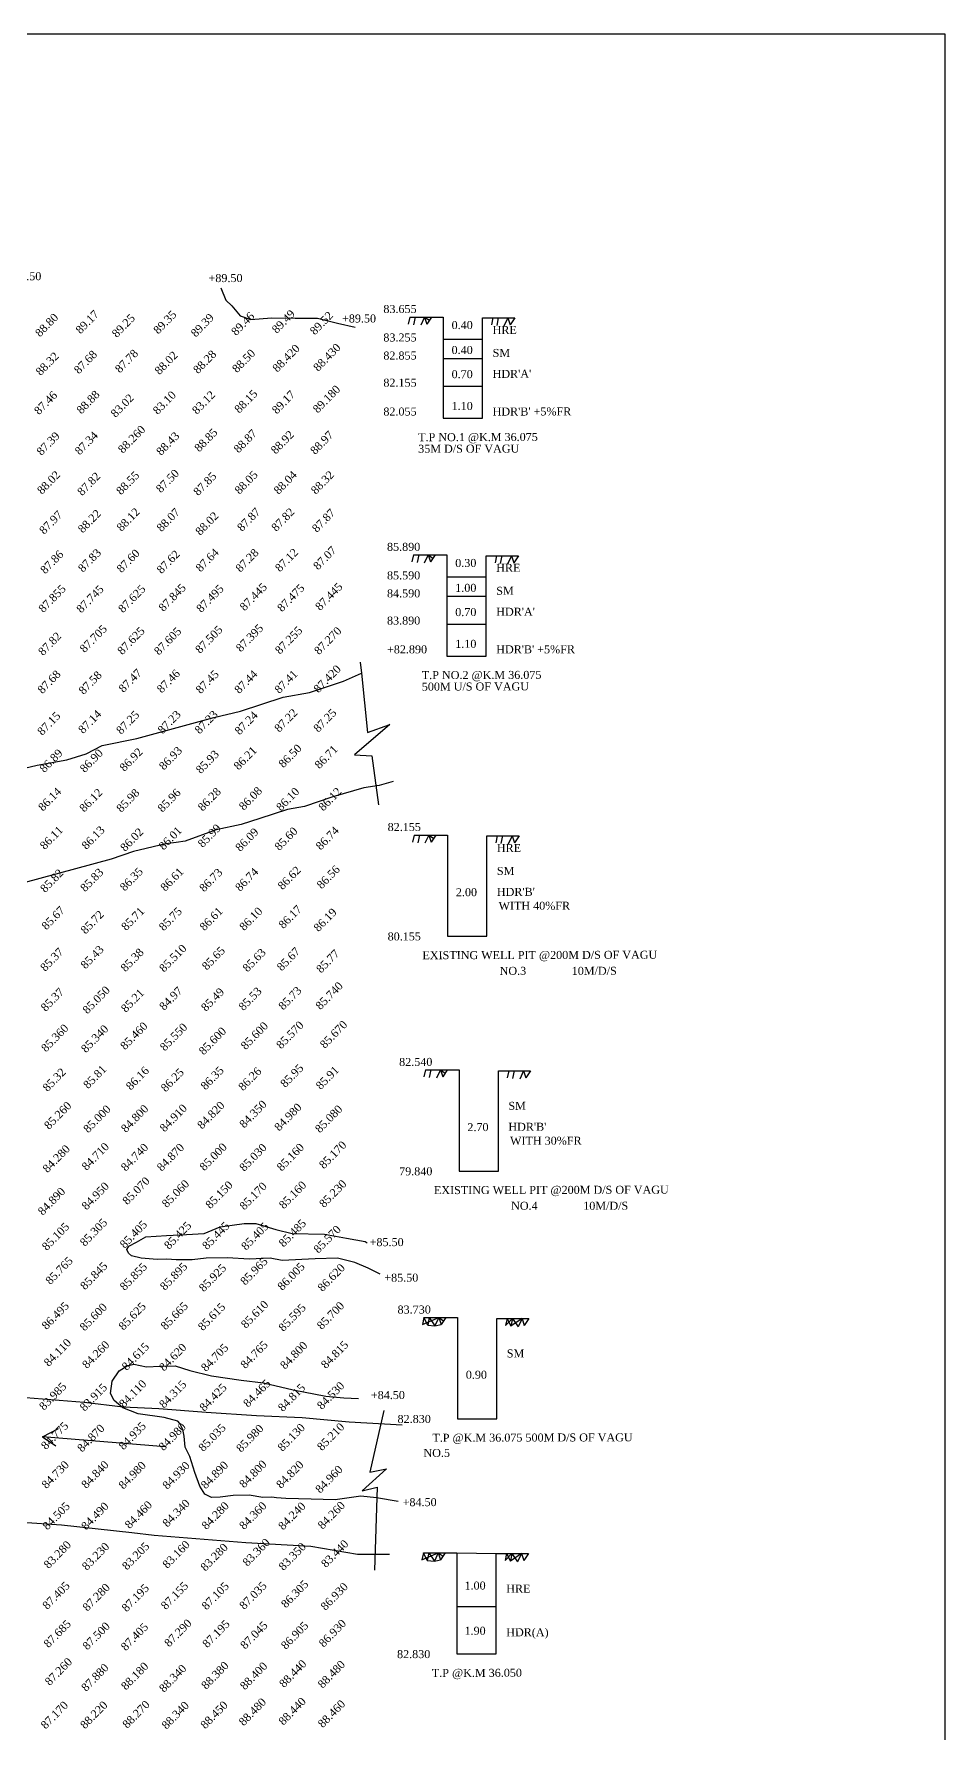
# Model space of a CAD drawing. Header units: millimetres. Extents: x 52 to 818, y -39 to 736.
# Drawn here: x 590.1 to 817.7, y 311.5 to 736.2 of the extents above; entities that cross this region are included whole.
import ezdxf

# ---------------------------------------------------------------- set-up
doc = ezdxf.new("R2010")
doc.units = ezdxf.units.MM
doc.header["$MEASUREMENT"] = 0
for name, color, linetype in [('CONTOUR', 31, 'Continuous'), ('CONTOUR TEXT', 31, 'Continuous'), ('DWG', 1, 'Continuous'), ('LEVELS', 5, 'Continuous'), ('NALA', 4, 'Continuous'), ('TEXT', 7, 'Continuous')]:
    doc.layers.add(name, color=color, linetype=linetype)
doc.layers.add('TITLE', color=7, linetype='Continuous', lineweight=30)
doc.styles.get("Standard").update_dxf_attribs({"font": 'TIMES.TTF'})

msp = doc.modelspace()

# ---------------------------------------------------------------- linework, layer by layer
at = {"layer": 'CONTOUR'}
for points in [[(636.7, 672.73), (638.01, 669.71), (639.52, 668.27), (641.59, 665.72), (644.27, 664.83), (649.36, 665.24), (655.28, 665.17), (660.86, 665.17), (665.88, 663.94), (670.29, 662.9)], [(676.56, 426.18), (673.51, 427.68), (670.21, 429.17), (665.9, 430.25), (660.33, 430.07), (652.06, 429.65), (649.07, 430.25), (643.79, 429.95), (638.4, 430.31), (633.07, 430.25), (629.6, 429.77), (625.58, 429.77), (623.25, 429.95), (620.79, 429.89), (616.84, 430.19), (614.44, 430.79), (613.66, 431.44), (613.25, 432.4), (613.78, 433.18), (615.7, 434.2), (617.98, 435.51), (623.13, 435.87), (628.16, 436.17), (632.59, 436.35), (636.61, 438.03), (642.6, 438.92), (645.47, 438.92), (650.44, 437.37), (654.52, 436.35), (662.6, 436.23), (668.11, 435.21), (672.79, 434.38), (673.27, 434.08)], [(681.01, 369.37), (675.63, 370.32), (671.76, 370.73), (665.29, 369.84), (659.31, 369.98), (652.98, 370.18), (650.67, 370.32), (649.51, 370.52), (647.27, 370.39), (643.8, 371), (639.86, 370.93), (636.59, 370.52), (634.42, 370.39), (632.72, 371.2), (631.49, 373.24), (630.27, 376.63), (628.97, 380.64), (627.82, 382.95), (627.61, 385.74), (627.21, 387.37), (626.53, 388.93), (625.98, 389.47), (622.58, 390.42), (616.08, 391.35), (612.27, 392.78), (610.1, 394.68), (609.14, 396.38), (609.55, 399.44), (611.32, 402.02), (613.36, 403.31), (614.99, 403.72), (618.19, 403.04), (621.59, 403.24), (625.33, 403.31), (629, 402.15), (634.44, 400.8), (641.79, 399.71), (647.44, 399.03), (654.85, 397.33), (662.98, 395.75), (667.47, 395.34), (671.14, 395.14)]]:
    msp.add_lwpolyline(points, dxfattribs=at)
at = {"layer": 'DWG'}
for points in [[(683.94, 665.46), (683.56, 663.71)], [(683.94, 665.46), (692.31, 665.46), (692.31, 640.15), (702.13, 640.15), (702.13, 665.23), (710.17, 665.23)], [(685.28, 665.46), (684.87, 663.55)], [(687.65, 665.46), (686.67, 663.39)], [(687.65, 665.46), (688.23, 663.71)], [(687.65, 665.46), (688.84, 664.64)], [(689.38, 665.46), (688.23, 663.71)], [(704.74, 665.23), (704.35, 663.49)], [(706.07, 665.23), (705.66, 663.33)], [(708.45, 665.23), (707.46, 663.16)], [(708.45, 665.23), (709.02, 663.49)], [(710.17, 665.23), (709.02, 663.49)], [(692.31, 659.95), (702.13, 659.95)], [(692.31, 655.12), (702.13, 655.12)], [(692.31, 648.16), (702.13, 648.16)], [(684.86, 606), (684.47, 604.26)], [(684.86, 606), (693.23, 606), (693.23, 580.7), (703.05, 580.7), (703.05, 605.78), (711.08, 605.78)], [(686.19, 606), (685.78, 604.1)], [(688.57, 606), (687.58, 603.93)], [(688.57, 606), (689.14, 604.26)], [(688.57, 606), (689.75, 605.19)], [(690.29, 606), (689.14, 604.26)], [(705.65, 605.78), (705.26, 604.04)], [(706.98, 605.78), (706.57, 603.87)], [(709.36, 605.78), (708.38, 603.71)], [(709.36, 605.78), (709.93, 604.04)], [(711.08, 605.78), (709.93, 604.04)], [(693.23, 600.49), (703.05, 600.49)], [(693.23, 595.66), (703.05, 595.66)], [(693.23, 588.7), (703.05, 588.7)], [(685.02, 535.98), (684.63, 534.23)], [(685.02, 535.98), (693.39, 535.98), (693.39, 510.67), (703.21, 510.67), (703.21, 535.75), (711.24, 535.75)], [(686.35, 535.98), (685.94, 534.07)], [(688.73, 535.98), (687.75, 533.91)], [(688.73, 535.98), (689.3, 534.23)], [(688.73, 535.98), (689.91, 535.16)], [(690.45, 535.98), (689.3, 534.23)], [(705.81, 535.75), (705.42, 534.01)], [(707.14, 535.75), (706.73, 533.85)], [(709.52, 535.75), (708.54, 533.68)], [(709.52, 535.75), (710.09, 534.01)], [(711.24, 535.75), (710.09, 534.01)], [(687.89, 477.26), (687.5, 475.52)], [(687.89, 477.26), (696.26, 477.26), (696.26, 451.95), (706.08, 451.95), (706.08, 477.03), (714.11, 477.03)], [(689.22, 477.26), (688.81, 475.35)], [(691.6, 477.26), (690.61, 475.19)], [(691.6, 477.26), (692.17, 475.52)], [(691.6, 477.26), (692.78, 476.44)], [(693.32, 477.26), (692.17, 475.52)], [(708.68, 477.03), (708.29, 475.29)], [(710.01, 477.03), (709.6, 475.13)], [(712.39, 477.03), (711.41, 474.97)], [(712.39, 477.03), (712.96, 475.29)], [(714.11, 477.03), (712.96, 475.29)], [(687.49, 415.36), (687.11, 413.62)], [(687.11, 413.62), (691.2, 415.36)], [(687.49, 415.36), (695.86, 415.36), (695.86, 390.06), (705.68, 390.06), (705.68, 415.14), (713.72, 415.14)], [(688.42, 413.46), (687.49, 415.36)], [(688.83, 415.36), (688.42, 413.46)], [(688.42, 413.46), (690.22, 413.29)], [(688.83, 415.36), (690.22, 413.29)], [(691.2, 415.36), (690.22, 413.29)], [(690.22, 413.29), (691.78, 413.62)], [(691.2, 415.36), (691.78, 413.62)], [(691.2, 415.36), (692.39, 414.55)], [(692.93, 415.36), (691.78, 413.62)], [(708.28, 415.14), (707.9, 413.4)], [(707.9, 413.4), (709.62, 415.14)], [(708.28, 415.14), (709.21, 413.24)], [(709.62, 415.14), (709.21, 413.24)], [(712, 415.14), (709.21, 413.24)], [(709.62, 415.14), (711.01, 413.07)], [(712, 415.14), (711.01, 413.07)], [(712, 415.14), (712.57, 413.4)], [(713.72, 415.14), (712.57, 413.4)], [(687.36, 356.58), (686.97, 354.84)], [(686.97, 354.84), (691.07, 356.58)], [(687.36, 356.58), (695.73, 356.58), (695.73, 331.28), (705.55, 331.28), (705.55, 356.36), (713.59, 356.36)], [(688.28, 354.67), (687.36, 356.58)], [(688.69, 356.58), (688.28, 354.67)], [(688.28, 354.67), (690.09, 354.51)], [(688.69, 356.58), (690.09, 354.51)], [(691.07, 356.58), (690.09, 354.51)], [(690.09, 354.51), (691.65, 354.84)], [(691.07, 356.58), (691.65, 354.84)], [(691.07, 356.58), (692.26, 355.76)], [(692.79, 356.58), (691.65, 354.84)], [(695.73, 356.58), (705.55, 356.36)], [(708.15, 356.36), (707.77, 354.62)], [(707.77, 354.62), (709.49, 356.36)], [(708.15, 356.36), (709.08, 354.45)], [(709.49, 356.36), (709.08, 354.45)], [(711.86, 356.36), (709.08, 354.45)], [(709.49, 356.36), (710.88, 354.29)], [(711.86, 356.36), (710.88, 354.29)], [(711.86, 356.36), (712.44, 354.62)], [(713.59, 356.36), (712.44, 354.62)], [(695.73, 343.12), (705.55, 343.12)]]:
    msp.add_lwpolyline(points, dxfattribs=at)
at = {"layer": 'NALA'}
for points in [[(671.52, 579.19), (671.92, 576.41), (673.37, 561.61), (678.93, 563.61), (670.13, 556.06), (674.45, 555.75), (676.15, 543.57)], [(576.31, 550.01), (590.83, 553.47), (598.29, 554.8), (603.09, 556.26), (607.08, 558.39), (615.74, 560.12), (635.01, 565.37), (641.67, 566.96), (652.33, 570.42), (658.86, 571.62), (667.39, 574.42), (671.92, 576.41)], [(679.78, 549.39), (676.31, 548.33), (672.45, 547.8), (664.72, 545.54), (657.66, 543.14), (653.4, 542.34), (646.47, 540.08), (641.8, 538.61), (635.54, 537.28), (627.81, 534.49), (625.55, 534.09), (623.02, 533.82), (614.89, 531.83), (609.3, 529.96), (582.61, 522.69)], [(585.95, 395.59), (602.6, 394.25), (612.33, 393.06), (621.26, 392.66), (633.11, 391.73), (645.64, 390.93), (657.1, 390.4), (668.82, 389.33), (682.01, 388.53)], [(677.46, 392.15), (673.93, 376.73), (678.17, 377.56), (672.05, 372.03), (675.81, 372.97), (675.11, 352.26)], [(622.81, 383.09), (592.18, 385.56), (596.19, 387.68)], [(592.18, 385.56), (595.48, 383.32)], [(678.85, 356.13), (670.85, 356.13), (659.26, 358.13), (643.01, 359.06), (620.09, 360.92), (614.49, 361.59), (596.91, 363.45), (587.05, 364.12)]]:
    msp.add_lwpolyline(points, dxfattribs=at)
at = {"layer": 'TITLE'}
msp.add_lwpolyline([(51.61, 736.21), (817.68, 736.21), (817.68, -39.31), (51.61, -39.31)], close=True, dxfattribs=at)

# ---------------------------------------------------------------- texts
at = {"layer": 'CONTOUR TEXT'}
for s, p in [('+88.50', (583.39, 674.65)), ('+89.50', (633.66, 674.19)), ('+89.50', (667.02, 664.09)), ('+85.50', (673.92, 433.22)), ('+85.50', (677.58, 424.34)), ('+84.50', (674.23, 394.99)), ('+84.50', (682.16, 368.22))]:
    msp.add_text(s, height=2, rotation=0.1241, dxfattribs=at).set_placement(p)
at = {"layer": 'LEVELS'}
for s, p in [('89.17', (601.67, 661.1)), ('89.35', (621.1, 661.05)), ('89.49', (650.7, 661.22)), ('89.52', (660.21, 660.83)), ('88.80', (591.55, 660.34)), ('89.25', (610.73, 660.17)), ('89.39', (630.46, 660.29)), ('89.46', (640.55, 660.66)), ('88.420', (650.85, 651.52)), ('88.430', (661.06, 651.73)), ('88.32', (591.7, 650.66)), ('87.68', (601.25, 651.09)), ('87.78', (611.51, 651.33)), ('88.02', (621.4, 650.88)), ('88.28', (631.04, 651.14)), ('88.50', (640.77, 651.38)), ('87.46', (591.29, 640.89)), ('88.88', (601.89, 641.07)), ('83.02', (610.43, 640.2)), ('83.10', (620.96, 640.94)), ('83.12', (630.76, 640.99)), ('88.15', (641.34, 641.27)), ('89.17', (650.72, 641.07)), ('89.180', (660.95, 641.3)), ('88.260', (612.25, 631.24)), ('88.85', (631.34, 631.59)), ('88.87', (641.16, 631.32)), ('88.97', (660.29, 630.94)), ('87.39', (591.91, 630.71)), ('87.34', (601.46, 630.83)), ('88.43', (621.81, 630.71)), ('88.92', (650.44, 631.05)), ('88.02', (592.04, 620.99)), ('87.82', (602.08, 620.64)), ('88.55', (611.8, 620.87)), ('87.50', (621.74, 621.37)), ('87.85', (631.08, 620.65)), ('88.05', (641.4, 621.01)), ('88.04', (651.17, 620.98)), ('88.32', (660.46, 621)), ('87.97', (592.58, 611)), ('88.22', (602.23, 611.32)), ('88.12', (611.91, 611.73)), ('88.07', (621.9, 611.64)), ('88.02', (631.59, 610.73)), ('87.87', (642.02, 611.72)), ('87.82', (650.58, 611.71)), ('87.87', (660.73, 611.47)), ('87.83', (602.27, 601.51)), ('87.60', (611.91, 601.38)), ('87.64', (631.67, 601.59)), ('87.28', (641.62, 601.52)), ('87.12', (651.5, 601.61)), ('87.07', (661.04, 602.1)), ('87.86', (592.85, 601.11)), ('87.62', (621.92, 601.14)), ('87.845', (622.39, 591.68)), ('87.445', (642.67, 591.87)), ('87.445', (661.54, 591.94)), ('87.855', (592.38, 591.42)), ('87.745', (601.85, 591.33)), ('87.625', (612.3, 591.38)), ('87.495', (631.83, 591.44)), ('87.475', (652.03, 591.62)), ('87.82', (592.32, 580.67)), ('87.705', (602.68, 581.41)), ('87.625', (612.1, 580.89)), ('87.605', (621.26, 580.8)), ('87.505', (631.55, 581.21)), ('87.395', (641.72, 581.59)), ('87.255', (651.49, 581.02)), ('87.270', (661.27, 580.9)), ('87.47', (612.4, 571.45)), ('87.420', (661.11, 571.37)), ('87.68', (592.15, 571.14)), ('87.58', (602.43, 570.94)), ('87.46', (621.96, 571.32)), ('87.45', (631.68, 571.15)), ('87.44', (641.33, 571.16)), ('87.41', (651.35, 571.19)), ('87.15', (592.1, 560.74)), ('87.14', (602.32, 561.17)), ('87.25', (611.81, 561.01)), ('87.23', (622.18, 561.1)), ('87.23', (631.41, 561.09)), ('87.24', (641.41, 560.87)), ('87.22', (651.33, 561.52)), ('87.25', (661.08, 561.51)), ('86.89', (592.64, 551.43)), ('86.90', (602.72, 551.44)), ('86.92', (612.64, 551.73)), ('86.93', (622.5, 552.07)), ('85.93', (631.71, 551.16)), ('86.21', (641.17, 552.09)), ('86.50', (652.37, 552.64)), ('86.71', (661.38, 552.38)), ('86.08', (642.47, 542.01)), ('86.14', (592.31, 541.8)), ('86.12', (602.6, 541.56)), ('85.98', (611.85, 541.51)), ('85.96', (622.14, 541.54)), ('86.28', (632.2, 541.8)), ('86.10', (651.79, 541.82)), ('86.12', (662.34, 541.83)), ('86.11', (592.74, 532.19)), ('86.13', (603.15, 532.21)), ('86.02', (612.82, 531.72)), ('86.01', (622.43, 532.07)), ('85.99', (632.19, 532.69)), ('86.09', (641.58, 531.72)), ('85.60', (651.35, 531.93)), ('86.74', (661.68, 532.07)), ('85.82', (592.82, 521.45)), ('85.83', (602.83, 521.64)), ('86.35', (612.72, 521.83)), ('86.61', (622.85, 521.77)), ('86.73', (632.57, 521.61)), ('86.74', (641.54, 521.75)), ('86.62', (652.16, 522.15)), ('86.56', (661.92, 522.37)), ('85.67', (593.15, 512.12)), ('86.17', (652.37, 512.41)), ('85.72', (602.93, 511.08)), ('85.71', (613.08, 511.93)), ('85.75', (622.47, 511.88)), ('86.61', (632.64, 511.9)), ('86.10', (642.58, 511.91)), ('86.19', (661.13, 511.66)), ('85.37', (592.84, 501.74)), ('85.43', (602.91, 502.36)), ('85.38', (612.91, 501.64)), ('85.510', (622.54, 501.55)), ('85.65', (633.23, 502.06)), ('85.63', (643.4, 501.6)), ('85.67', (651.94, 501.85)), ('85.77', (661.78, 501.33)), ('85.37', (592.96, 491.73)), ('85.050', (603.4, 491.12)), ('85.21', (613.01, 491.49)), ('84.97', (622.57, 492.01)), ('85.49', (633.01, 491.75)), ('85.53', (642.38, 491.92)), ('85.73', (652.34, 492.09)), ('85.740', (661.61, 492.16)), ('85.360', (593.05, 481.6)), ('85.340', (603.02, 481.41)), ('85.460', (612.82, 482.14)), ('85.550', (622.73, 481.85)), ('85.600', (642.93, 482.17)), ('85.570', (651.8, 482.36)), ('85.670', (662.71, 482.49)), ('85.600', (632.45, 480.85)), ('85.32', (593.43, 471.7)), ('85.81', (603.57, 472.41)), ('86.16', (614.23, 472.06)), ('86.25', (622.95, 471.63)), ('86.35', (632.91, 472.12)), ('86.26', (642.32, 471.9)), ('85.95', (652.82, 472.71)), ('85.91', (661.68, 472.19)), ('85.260', (593.79, 462.24)), ('85.000', (603.6, 461.38)), ('84.800', (613.01, 461.47)), ('84.910', (622.67, 461.6)), ('84.820', (632.05, 462.32)), ('84.350', (642.58, 462.58)), ('84.980', (651.32, 461.83)), ('85.080', (661.49, 461.38)), ('84.710', (603.18, 451.99)), ('84.740', (612.98, 451.8)), ('84.870', (621.96, 451.79)), ('85.000', (632.62, 451.9)), ('85.030', (642.58, 451.75)), ('85.160', (651.93, 451.82)), ('85.170', (662.49, 452.4)), ('84.280', (593.42, 451.42)), (' 85.070', (612.83, 442.87)), ('84.890', (592.24, 440.78)), ('84.950', (603.17, 442.11)), ('85.060', (623.21, 442.69)), ('85.150', (634.1, 442.41)), ('85.170', (642.61, 442.1)), ('85.160', (652.47, 442.38)), ('85.230', (662.52, 442.69)), ('85.105', (593.25, 431.97)), (' 85.305', (602.21, 432.48)), ('85.405', (612.7, 432.52)), ('85.425', (623.77, 432.26)), ('85.445', (633.29, 432.18)), ('85.405', (643.05, 432.05)), ('85.485', (652.42, 432.83)), ('85.570', (661.11, 431.3)), (' 85.765', (593.6, 422.91)), ('85.845', (602.81, 422.15)), ('85.855', (612.7, 421.97)), ('85.895', (622.75, 422.02)), ('85.965', (642.83, 423.32)), ('86.005', (652.09, 422)), ('85.925', (632.47, 421.65)), ('86.620', (662.13, 421.7)), ('86.495', (593.19, 412.19)), ('85.600', (602.69, 411.86)), ('85.625', (612.4, 412.05)), ('85.665', (622.92, 412.14)), ('85.615', (632.24, 411.93)), ('85.610', (642.98, 412.52)), ('85.595', (652.36, 411.74)), ('85.700', (661.94, 412.22)), ('84.110', (593.72, 402.99)), ('84.260', (603.29, 402.46)), ('84.615', (613.2, 401.99)), ('84.620', (622.53, 401.82)), ('84.705', (633, 401.73)), ('84.765', (642.85, 402.44)), ('84.800', (652.76, 402.3)), ('84.815', (662.97, 402.45)), ('84.110', (612.52, 392.69)), ('84.315', (622.52, 392.56)), ('84.465', (643.54, 392.8)), ('84.530', (661.98, 392.22)), ('83.985', (592.54, 392.04)), ('83.915', (602.7, 391.8)), ('84.425', (632.6, 391.77)), ('84.815', (652.22, 391.72)), ('84.775', (593.02, 382.2)), ('84.870', (602.06, 381.59)), ('84.935', (612.41, 382.15)), ('84.980', (622.4, 381.93)), ('85.035', (632.35, 381.71)), ('85.980', (641.79, 381.55)), ('85.130', (652.14, 381.76)), ('85.210', (661.99, 381.93)), ('84.730', (593.16, 372.45)), ('84.840', (603.1, 372.48)), ('84.980', (612.39, 372.32)), ('84.930', (623.36, 372.28)), ('84.890', (632.95, 372.37)), ('84.800', (642.55, 372.63)), ('84.820', (651.78, 372.49)), ('84.960', (661.56, 371.31)), ('84.460', (613.95, 362.44)), ('84.340', (623.37, 362.84)), ('84.505', (593.4, 362.13)), ('84.490', (603.08, 362.11)), ('84.280', (633.13, 362.21)), ('84.360', (642.54, 362.21)), ('84.240', (652.3, 362.12)), ('84.260', (662.16, 362.3)), ('83.280', (593.7, 352.46)), ('83.230', (603.24, 352.03)), ('83.205', (613.27, 352.11)), ('83.160', (623.37, 352.51)), ('83.280', (632.87, 351.83)), ('83.360', (643.38, 353.05)), ('83.350', (652.38, 351.99)), ('83.440', (663, 352.71)), ('87.405', (593.37, 342.25)), ('87.280', (603.4, 341.81)), ('87.195', (613.18, 341.66)), ('87.155', (622.97, 342.21)), ('87.105', (633.15, 342.14)), ('87.035', (642.58, 342.23)), ('86.305', (653, 342.62)), ('86.930', (662.88, 342.01)), ('87.685', (593.67, 332.69)), ('87.290', (623.83, 332.88)), ('87.195', (633.34, 332.68)), ('86.930', (662.43, 332.82)), ('87.500', (603.39, 332.13)), ('87.405', (612.97, 331.93)), ('87.045', (642.81, 332.33)), ('86.905', (652.98, 332.27)), ('87.260', (593.97, 323.22)), ('87.880', (603.08, 321.76)), ('88.180', (613.02, 322.11)), ('88.340', (622.52, 321.53)), ('88.380', (633.07, 322.29)), ('88.400', (642.74, 322.16)), ('88.440', (652.52, 322.72)), ('88.480', (662.17, 322.55)), ('87.170', (592.96, 312.36)), ('88.220', (602.8, 312.41)), ('88.270', (613.36, 312.54)), ('88.340', (623.16, 312.32)), ('88.450', (632.86, 312.41)), ('88.480', (642.44, 313.17)), ('88.440', (652.37, 313.32)), ('88.460', (662.2, 312.69))]:
    msp.add_text(s, height=2, rotation=45.5792, dxfattribs=at).set_placement(p)
at = {"layer": 'TEXT'}
for s, p in [('83.655', (677.35, 666.46)), ('0.40', (694.4, 662.45)), ('HRE', (704.65, 661.22)), ('83.255', (677.35, 659.34)), ('0.40', (694.4, 656.22)), ('82.855', (677.35, 654.83)), ('SM', (704.65, 655.49)), ('82.155', (677.35, 648.04)), ('0.70', (694.4, 650.17)), ("HDR'A' ", (704.65, 650.25)), ('82.055', (677.35, 640.83)), ('1.10', (694.4, 642.22)), ("HDR'B' +5%%%FR", (704.65, 640.83)), ('T.P NO.1 @K.M 36.075', (686.05, 634.42)), ('35M D/S OF VAGU', (686.05, 631.53)), ('85.890', (678.26, 607.01)), ('0.30', (695.31, 602.99)), ('HRE', (705.56, 601.77)), ('85.590', (678.26, 599.88)), ('1.00', (695.31, 596.77)), ('84.590', (678.26, 595.38)), ('SM', (705.56, 596.03)), ('83.890', (678.26, 588.58)), ('0.70', (695.31, 590.71)), ("HDR'A' ", (705.56, 590.79)), ('+82.890', (678.26, 581.38)), ('1.10', (695.31, 582.77)), ("HDR'B' +5%%%FR", (705.56, 581.38)), ('T.P NO.2 @K.M 36.075', (686.96, 574.96)), ('500M U/S OF VAGU', (686.96, 572.08)), ('82.155', (678.42, 536.98)), ('HRE', (705.72, 531.74)), ('SM', (705.72, 526.01)), ('2.00', (695.47, 520.69)), ("HDR'B' ", (705.72, 520.77)), ('WITH 40%%%FR', (706.14, 517.28)), ('80.155', (678.42, 509.64)), ('EXISTING WELL PIT @200M D/S OF VAGU', (687.12, 504.94)), ('NO.3', (706.4, 501.03)), ('10M/D/S', (724.42, 501.03)), ('82.540', (681.29, 478.26)), ('SM', (708.59, 467.29)), ('2.70', (698.34, 461.97)), ("HDR'B' ", (708.59, 462.05)), ('WITH 30%%%FR', (709.01, 458.56)), ('79.840', (681.29, 450.92)), ('EXISTING WELL PIT @200M D/S OF VAGU', (689.99, 446.22)), ('NO.4', (709.27, 442.31)), ('10M/D/S', (727.29, 442.31)), ('83.730', (680.9, 416.37)), ('SM', (708.19, 405.4)), ('0.90', (697.95, 400.07)), ('82.830', (680.9, 389.02)), ('NO.5', (687.37, 380.53)), ('T.P @K.M 36.075 500M D/S OF VAGU', (689.6, 384.33)), ('1.00', (697.62, 347.38)), ('HRE', (708.06, 346.61)), ('1.90', (697.62, 336.08)), ('HDR(A)', (708.06, 335.7)), ('82.830', (680.77, 330.24)), ('T.P @K.M 36.050 ', (689.47, 325.54))]:
    msp.add_text(s, height=2, rotation=0.1241, dxfattribs=at).set_placement(p)

doc.saveas('drawing.dxf')
